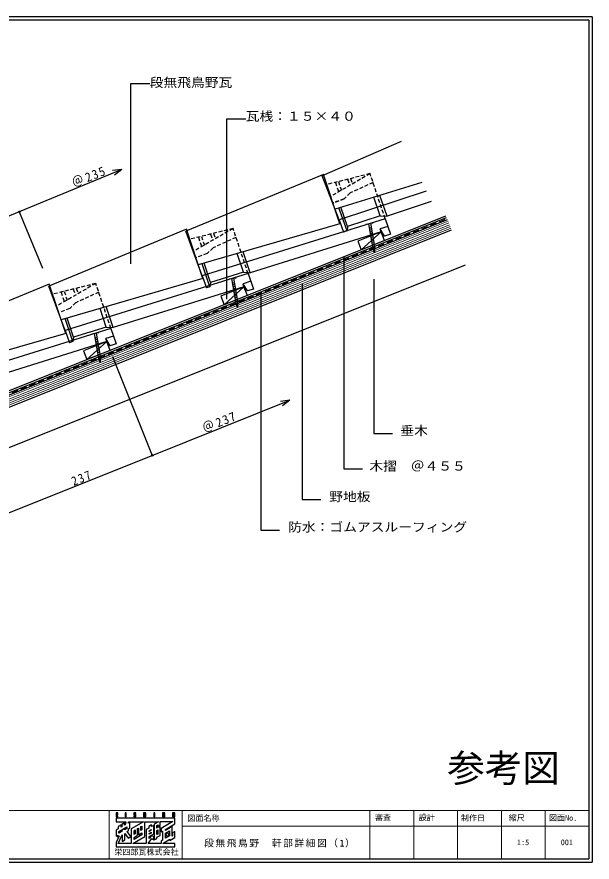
# Model space of a CAD drawing. Units: millimetres, scale not verified. Extents: x -1898 to 2142, y -2692 to 1538.
# Drawn here: x -827 to 92, y 188 to 1538 of the extents above; entities that cross this region are included whole.
import ezdxf
from ezdxf.enums import TextEntityAlignment as Align

# ---------------------------------------------------------------- set-up
doc = ezdxf.new("R2010")
doc.units = ezdxf.units.MM
doc.header["$LTSCALE"] = 5
doc.header["$PDMODE"] = 32
doc.header["$PDSIZE"] = 2.5
doc.linetypes.add('DASHED1', pattern=[1.8, 1.2, -0.6])
doc.linetypes.add('DASHED2', pattern=[3, 2, -1])
for name, color, linetype, lineweight in [('0-0', 7, 'Continuous', 25), ('0-A', 7, 'Continuous', 25), ('0-D', 7, 'Continuous', 25)]:
    doc.layers.add(name, color=color, linetype=linetype, lineweight=lineweight)
doc.layers.add('0-4', color=4, linetype='Continuous')
doc.styles.add('ＭＳ ゴシック', font='')
doc.styles.get('ＭＳ ゴシック').set_extended_font_data('MS Gothic')

msp = doc.modelspace()

# ---------------------------------------------------------------- linework, layer by layer
at = {"layer": '0-0'}
for p, q in [((91.806, 1538.147), (-1898.193, 1538.147)), ((91.806, 1538.147), (91.806, 188.147)), ((-592.477, 264.807), (-593.204, 264.807)), ((-592.477, 265.601), (-592.477, 264.807)), ((-576.205, 262.028), (-576.999, 262.028)), ((-576.205, 265.601), (-576.205, 262.028)), ((-660.739, 247.63), (-665.436, 245.03)), ((-660.739, 243.928), (-660.739, 247.63)), ((-659.747, 244.566), (-660.739, 243.928)), ((-655.249, 247.176), (-655.249, 250.916)), ((-654.253, 247.719), (-655.249, 247.176)), ((-652.934, 252.702), (-654.253, 247.719)), ((-628.923, 238.872), (-628.923, 244.831)), ((-622.573, 229.154), (-622.573, 252.702)), ((-612.122, 247.497), (-616.289, 245.095)), ((-612.122, 244.794), (-612.122, 247.497)), ((-608.55, 246.815), (-612.122, 244.794)), ((-601.651, 247.633), (-603.788, 242.242)), ((-603.788, 246.367), (-601.651, 247.633)), ((-603.788, 242.242), (-603.788, 246.367)), ((-600.929, 243.464), (-598.43, 247.212)), ((-598.43, 244.963), (-600.929, 243.464)), ((-598.43, 247.212), (-598.43, 252.768)), ((-663.65, 230.014), (-668.809, 219.431)), ((-666.031, 228.36), (-663.65, 230.014)), ((-659.35, 237.076), (-664.179, 234.236)), ((-664.179, 234.236), (-664.179, 236.893)), ((-654.853, 241.563), (-659.35, 238.905)), ((-659.35, 238.905), (-659.35, 237.076)), ((-651.347, 241.854), (-654.853, 239.723)), ((-654.853, 239.723), (-654.853, 241.563)), ((-640.036, 232.319), (-640.036, 238.348)), ((-638.184, 233.387), (-640.036, 232.319)), ((-627.336, 231.866), (-640.036, 224.353)), ((-640.036, 227.633), (-634.414, 231.006)), ((-632.826, 242.516), (-632.694, 231.998)), ((-627.336, 239.737), (-628.923, 238.872)), ((-612.386, 239.01), (-615.826, 236.904)), ((-615.826, 236.904), (-615.826, 238.216)), ((-612.386, 234.578), (-615.826, 232.514)), ((-615.826, 232.514), (-615.826, 233.784)), ((-612.35, 230.659), (-615.826, 225.871)), ((-608.55, 228.691), (-612.35, 230.659)), ((-603.722, 232.127), (-603.722, 238.811)), ((-602.134, 232.963), (-603.722, 232.127)), ((-596.71, 241.921), (-596.71, 236.364)), ((-583.15, 230.345), (-589.959, 226.108)), ((-587.318, 229.286), (-583.812, 231.271)), ((-583.15, 238.265), (-583.15, 230.345)), ((-659.152, 220.886), (-654.654, 223.532)), ((-641.761, 218.042), (-622.573, 229.154)), ((-620.523, 218.042), (-641.761, 218.042)), ((-640.036, 224.353), (-640.036, 227.633)), ((-617.501, 218.042), (-611.791, 225.583)), ((-596.644, 218.042), (-617.501, 218.042)), ((-615.826, 225.871), (-615.826, 229.154)), ((-611.791, 225.583), (-608.616, 223.532)), ((-608.55, 223.532), (-608.55, 228.691)), ((-574.948, 218.042), (-593.948, 218.042)), ((-1898.193, 188.147), (91.806, 188.147))]:
    msp.add_line(p, q, dxfattribs=at)
at = {"layer": '0-0', "color": 2}
for p, q in [((86.806, 1533.147), (-1893.194, 1533.147)), ((86.806, 1533.147), (86.806, 193.147)), ((-1893.194, 193.147), (86.806, 193.147))]:
    msp.add_line(p, q, dxfattribs=at)
at = {"layer": '0-0', "color": 4, "lineweight": 9}
for p, q in [((-1893.194, 270.507), (86.806, 270.507)), ((-679.536, 193.147), (-679.536, 270.507)), ((-562.972, 270.507), (-562.972, 193.147)), ((-263.194, 270.507), (-263.194, 193.147)), ((-193.194, 270.507), (-193.194, 193.147)), ((-123.194, 270.507), (-123.194, 193.147)), ((-53.194, 270.507), (-53.194, 193.147)), ((16.806, 270.507), (16.806, 193.147)), ((-562.972, 245.498), (86.806, 245.498))]:
    msp.add_line(p, q, dxfattribs=at)
at = {"layer": '0-0'}
for points in [[(-668.809, 267.056), (-668.809, 260.639), (-665.766, 260.639), (-665.766, 262.028), (-667.354, 262.028), (-667.354, 263.55), (-665.766, 263.55), (-665.766, 264.939), (-667.354, 264.939), (-667.354, 265.601), (-665.766, 265.601), (-665.766, 267.056)], [(-653.926, 267.056), (-653.926, 260.639), (-652.405, 260.639), (-652.405, 267.056)], [(-640.168, 267.056), (-640.168, 263.55), (-638.647, 263.55), (-638.647, 262.028), (-640.168, 262.028), (-640.168, 260.639), (-637.191, 260.639), (-637.191, 264.939), (-638.647, 264.939), (-638.647, 265.601), (-637.191, 265.601), (-637.191, 267.056)], [(-624.822, 267.056), (-624.822, 260.639), (-623.367, 260.639), (-623.367, 263.55), (-622.573, 263.55), (-622.573, 260.639), (-621.118, 260.639), (-621.118, 267.056), (-622.573, 267.056), (-622.573, 265.005), (-623.367, 265.005), (-623.367, 267.056)], [(-608.285, 267.056), (-608.285, 260.639), (-606.765, 260.639), (-606.765, 267.056)], [(-594.726, 267.056), (-594.726, 260.639), (-593.204, 260.639), (-593.204, 263.55), (-592.477, 263.55), (-592.477, 260.639), (-591.022, 260.639), (-591.022, 263.55), (-591.749, 264.278), (-591.022, 265.005), (-591.022, 267.056)], [(-578.454, 267.056), (-578.454, 260.639), (-574.948, 260.639), (-574.948, 267.056)]]:
    msp.add_lwpolyline(points, close=True, dxfattribs=at)
for points in [[(-668.809, 258.06), (-668.809, 252.702), (-652.934, 252.702)], [(-589.897, 240.267), (-574.948, 249.064), (-574.948, 258.06), (-668.809, 258.06)], [(-593.204, 264.807), (-593.204, 265.601), (-592.477, 265.601)], [(-576.999, 262.028), (-576.999, 265.601), (-576.205, 265.601)], [(-665.436, 245.03), (-665.436, 241.193), (-668.809, 239.208), (-668.809, 229.617)], [(-664.179, 236.893), (-651.347, 244.34), (-651.347, 241.854)], [(-655.249, 250.916), (-659.747, 248.337), (-659.747, 244.566)], [(-646.849, 242.582), (-646.849, 252.125), (-649.59, 250.571), (-648.999, 252.702), (-625.021, 252.702)], [(-625.021, 252.702), (-644.467, 241.325), (-644.467, 218.042)], [(-628.923, 244.831), (-627.336, 245.797), (-627.336, 239.737)], [(-622.573, 252.702), (-601.185, 252.702), (-607.69, 248.865)], [(-616.289, 245.095), (-616.289, 242.384), (-620.523, 240.002), (-620.523, 218.042)], [(-615.826, 229.154), (-608.55, 233.387), (-608.55, 246.815)], [(-607.69, 248.865), (-607.69, 223.532), (-603.722, 225.847), (-603.722, 227.765), (-598.43, 230.742), (-598.43, 244.963)], [(-598.43, 252.768), (-578.068, 252.768), (-596.71, 241.921)], [(-579.247, 245.161), (-589.897, 238.665), (-589.897, 240.267)], [(-583.084, 222.804), (-574.948, 227.5), (-574.948, 236.761), (-578.322, 234.777), (-578.322, 230.279), (-578.52, 230.08), (-579.049, 229.816), (-579.181, 235.041), (-579.247, 245.161)], [(-668.809, 229.617), (-666.428, 230.978), (-666.428, 228.162), (-666.031, 228.36)], [(-644.467, 218.042), (-665.309, 218.042), (-659.152, 231.519), (-659.152, 220.886)], [(-654.654, 223.532), (-654.654, 234.018), (-649.384, 226.577), (-645.353, 228.953), (-651.082, 236.959)], [(-651.082, 236.959), (-648.767, 238.348), (-648.767, 241.391), (-646.849, 242.582)], [(-640.036, 238.348), (-638.184, 239.488), (-638.184, 233.387)], [(-634.414, 231.006), (-634.414, 241.609), (-632.826, 242.516)], [(-632.694, 231.998), (-632.694, 231.933), (-627.402, 234.975), (-627.336, 234.909), (-627.336, 231.866)], [(-615.826, 238.216), (-612.386, 240.307), (-612.386, 239.01)], [(-615.826, 233.784), (-612.386, 235.876), (-612.386, 234.578)], [(-603.722, 238.811), (-602.134, 239.778), (-602.134, 232.963)], [(-596.71, 236.364), (-594.594, 237.593), (-594.594, 223.267)], [(-589.959, 226.108), (-589.896, 234.399), (-583.15, 238.265)], [(-583.812, 231.271), (-585.913, 234.931), (-589.579, 232.813), (-587.318, 229.286)], [(-668.809, 219.431), (-668.809, 212.75), (-574.948, 212.75), (-574.948, 218.042)], [(-594.594, 223.267), (-596.644, 222.011), (-596.644, 218.042)], [(-593.948, 218.042), (-583.084, 225.006), (-583.084, 222.804)]]:
    msp.add_lwpolyline(points, dxfattribs=at)
at = {"layer": '0-A', "color": 6}
for p, q in [((-645.008, 1143.816), (-645.008, 1431.752)), ((-645.008, 1431.752), (-615.008, 1431.752)), ((-491.599, 1087.173), (-491.599, 1375.391)), ((-491.599, 1375.391), (-461.599, 1375.391)), ((-659.461, 1294.439), (-674.356, 1292.662)), ((-659.461, 1294.439), (-671.472, 1285.453)), ((-823.3, 1226.801), (-786.159, 1136.837)), ((-305.051, 1154.737), (-305.051, 816.369)), ((-371.348, 1112.079), (-371.348, 767.26)), ((-257.131, 1119.034), (-257.131, 872.965)), ((-437.644, 1096.87), (-437.644, 718.152)), ((-674.24, 995.945), (-610.963, 837.752)), ((-390.914, 925.77), (-405.808, 923.994)), ((-257.131, 872.965), (-227.131, 872.965)), ((-305.051, 816.369), (-275.051, 816.369)), ((-371.348, 767.26), (-341.348, 767.26)), ((-437.644, 718.152), (-407.644, 718.152))]:
    msp.add_line(p, q, dxfattribs=at)
at = {"layer": '0-A'}
for p, q in [((-213.11, 1339.184), (-339.592, 1284.504)), ((-337.359, 1286.557), (-557.223, 1195.789)), ((-312.095, 1213.765), (-339.592, 1284.504)), ((-310.968, 1207.842), (-337.359, 1286.557)), ((-180.439, 1273.832), (-318.847, 1231.138)), ((-246.651, 1220.623), (-257.108, 1250.185)), ((-235.816, 1219.984), (-247.543, 1253.134)), ((-299.568, 1196.402), (-312.569, 1233.056)), ((-298.862, 1203.378), (-309.514, 1234.01)), ((-310.968, 1207.842), (-537.364, 1142.082)), ((-269.452, 1207.158), (-258.118, 1209.104)), ((-265.51, 1207.834), (-259.186, 1170.983)), ((-264.326, 1200.936), (-260.876, 1201.528)), ((-234.322, 1203.461), (-246.896, 1199.539)), ((-556.295, 1198.984), (-776.159, 1108.217)), ((-530.901, 1124.603), (-557.223, 1195.789)), ((-529.903, 1120.269), (-556.295, 1198.984)), ((-263.819, 1197.979), (-260.368, 1198.571)), ((-263.311, 1195.022), (-259.861, 1195.614)), ((-262.804, 1192.065), (-259.354, 1192.657)), ((-262.296, 1189.108), (-258.846, 1189.701)), ((-245.408, 1194.765), (-246.896, 1199.539)), ((-239.996, 1188.072), (-246.896, 1199.539)), ((-239.837, 1180.837), (-276.976, 1165.982)), ((-261.789, 1186.152), (-258.339, 1186.744)), ((-261.281, 1183.195), (-257.831, 1183.787)), ((-260.774, 1180.238), (-257.324, 1180.83)), ((-260.266, 1177.281), (-256.816, 1177.874)), ((-259.759, 1174.325), (-256.309, 1174.917)), ((-454.529, 1129.562), (-465.708, 1162.899)), ((-259.251, 1171.368), (-255.801, 1171.96)), ((-255.769, 1161.423), (-259.186, 1170.983)), ((-258.161, 1168.115), (-255.745, 1168.529)), ((-257.135, 1165.247), (-255.755, 1165.484)), ((-465.352, 1130.379), (-475.318, 1160.108)), ((-518.664, 1107.034), (-531.057, 1143.9)), ((-517.87, 1114.001), (-528.178, 1144.753)), ((-488.388, 1119.585), (-477.054, 1121.531)), ((-775.6, 1111.26), (-995.464, 1020.493)), ((-749.836, 1037.03), (-776.159, 1108.217)), ((-749.209, 1032.545), (-775.6, 1111.26)), ((-529.903, 1120.269), (-756.299, 1054.509)), ((-484.445, 1120.261), (-478.121, 1083.41)), ((-483.262, 1113.363), (-479.811, 1113.955)), ((-482.754, 1110.406), (-479.304, 1110.998)), ((-482.247, 1107.449), (-478.797, 1108.041)), ((-453.257, 1115.888), (-465.831, 1111.966)), ((-464.343, 1107.192), (-465.831, 1111.966)), ((-458.931, 1100.499), (-465.831, 1111.966)), ((-481.739, 1104.492), (-478.289, 1105.085)), ((-481.231, 1101.535), (-477.781, 1102.128)), ((-480.724, 1098.579), (-477.274, 1099.171)), ((-480.216, 1095.622), (-476.767, 1096.215)), ((-458.772, 1093.264), (-495.912, 1078.409)), ((-479.709, 1092.666), (-476.259, 1093.257)), ((-479.201, 1089.709), (-475.752, 1090.301)), ((-478.694, 1086.752), (-475.244, 1087.344)), ((-478.187, 1083.795), (-474.736, 1084.387)), ((-474.705, 1073.85), (-478.121, 1083.41)), ((-477.096, 1080.543), (-474.681, 1080.957)), ((-684.288, 1042.806), (-694.253, 1072.535)), ((-673.464, 1041.989), (-684.643, 1075.326)), ((-476.071, 1077.675), (-474.691, 1077.911)), ((-737.599, 1019.461), (-749.992, 1056.327)), ((-736.805, 1026.428), (-747.114, 1057.18)), ((-749.209, 1032.545), (-975.605, 966.785)), ((-707.693, 1031.861), (-696.359, 1033.807)), ((-703.751, 1032.537), (-697.427, 995.686)), ((-702.567, 1025.639), (-699.117, 1026.231)), ((-672.563, 1028.164), (-685.137, 1024.242)), ((-702.06, 1022.682), (-698.609, 1023.274)), ((-701.552, 1019.725), (-698.102, 1020.317)), ((-701.045, 1016.768), (-697.595, 1017.361)), ((-700.537, 1013.811), (-697.087, 1014.404)), ((-683.649, 1019.468), (-685.137, 1024.242)), ((-678.237, 1012.775), (-685.137, 1024.242)), ((-678.078, 1005.54), (-715.217, 990.685)), ((-700.03, 1010.855), (-696.58, 1011.447)), ((-699.522, 1007.898), (-696.072, 1008.491)), ((-699.015, 1004.941), (-695.565, 1005.533)), ((-698.507, 1001.985), (-695.057, 1002.577)), ((-698, 999.028), (-694.55, 999.62)), ((-697.492, 996.071), (-694.042, 996.663)), ((-694.01, 986.126), (-697.427, 995.686)), ((-696.402, 992.818), (-693.986, 993.232)), ((-695.376, 989.95), (-693.996, 990.187))]:
    msp.add_line(p, q, dxfattribs=at)
at = {"layer": '0-A', "linetype": 'DASHED1'}
for p, q in [((-262.883, 1287.78), (-331.955, 1270.433)), ((-262.883, 1287.78), (-325.594, 1251.466)), ((-238.717, 1215.705), (-262.883, 1287.78)), ((-318.256, 1273.874), (-313.158, 1258.668)), ((-313.4, 1275.094), (-308.748, 1261.223)), ((-298.83, 1278.754), (-295.518, 1268.883)), ((-258.116, 1273.555), (-294.722, 1256.903)), ((-293.971, 1279.974), (-291.109, 1271.439)), ((-304.74, 1247.123), (-322.504, 1240.36)), ((-481.818, 1200.207), (-550.89, 1182.86)), ((-481.818, 1200.207), (-544.53, 1163.893)), ((-517.765, 1191.181), (-514.454, 1181.31)), ((-512.906, 1192.401), (-510.044, 1183.866)), ((-457.653, 1128.132), (-481.818, 1200.207)), ((-537.191, 1186.301), (-532.093, 1171.095)), ((-532.335, 1187.522), (-527.683, 1173.65)), ((-477.052, 1185.982), (-513.657, 1169.331)), ((-701.124, 1112.483), (-770.196, 1095.136)), ((-701.124, 1112.483), (-763.835, 1076.169)), ((-676.958, 1040.408), (-701.124, 1112.483)), ((-756.497, 1098.577), (-751.399, 1083.371)), ((-751.641, 1099.798), (-746.989, 1085.926)), ((-737.071, 1103.457), (-733.759, 1093.586)), ((-696.357, 1098.258), (-732.962, 1081.607)), ((-732.212, 1104.677), (-729.35, 1096.142))]:
    msp.add_line(p, q, dxfattribs=at)
at = {"layer": '0-A', "color": 2}
for p, q in [((-173.308, 1259.568), (-312.095, 1213.765)), ((-165.175, 1243.298), (-235.816, 1219.984)), ((-238.717, 1215.705), (-530.901, 1124.603)), ((-246.651, 1220.623), (-298.891, 1203.381)), ((-246.651, 1220.623), (-235.816, 1219.984)), ((-312.095, 1213.765), (-305.266, 1194.519)), ((-298.862, 1203.378), (-299.568, 1196.402)), ((-298.891, 1203.381), (-298.963, 1202.662)), ((-245.408, 1194.765), (-454.529, 1129.562)), ((-299.568, 1196.402), (-305.266, 1194.519)), ((-245.408, 1194.765), (-239.996, 1188.072)), ((-457.653, 1128.132), (-749.836, 1037.03)), ((-530.901, 1124.603), (-524.392, 1105.246)), ((-465.352, 1130.379), (-517.87, 1114.001)), ((-465.352, 1130.379), (-454.529, 1129.562)), ((-464.343, 1107.192), (-673.464, 1041.989)), ((-464.343, 1107.192), (-458.931, 1100.499)), ((-676.958, 1040.408), (-969.142, 949.306)), ((-684.288, 1042.806), (-736.805, 1026.428)), ((-684.288, 1042.806), (-673.464, 1041.989)), ((-749.836, 1037.03), (-743.327, 1017.673)), ((-683.649, 1019.468), (-892.77, 954.265)), ((-683.649, 1019.468), (-678.237, 1012.775))]:
    msp.add_line(p, q, dxfattribs=at)
at = {"layer": '0-A', "color": 3}
for p, q in [((-142.399, 1219.797), (-1379.449, 724.988)), ((-1377.219, 719.415), (-139.464, 1214.527)), ((-1370.534, 702.702), (-132.779, 1197.814)), ((-1287.581, 671.262), (-110.495, 1142.106))]:
    msp.add_line(p, q, dxfattribs=at)
at = {"layer": '0-A', "color": 6, "linetype": 'DASHED2'}
msp.add_line((-1377.791, 720.802), (-140.022, 1215.92), dxfattribs=at)
at = {"layer": '0-A', "color": 4, "lineweight": 9}
for p, q in [((-1376.105, 716.629), (-138.35, 1211.742)), ((-1374.991, 713.844), (-137.236, 1208.956)), ((-1373.877, 711.058), (-136.122, 1206.171)), ((-1372.763, 708.273), (-135.008, 1203.385)), ((-1371.649, 705.488), (-133.893, 1200.6))]:
    msp.add_line(p, q, dxfattribs=at)
at = {"layer": '0-A', "color": 6}
for points in [[(-659.461, 1294.439), (-823.3, 1226.801), (-1042.353, 1136.369)], [(-610.963, 837.752), (-390.914, 925.77), (-402.925, 916.785)], [(-1051.062, 661.714), (-831.013, 749.733), (-610.963, 837.752)]]:
    msp.add_lwpolyline(points, dxfattribs=at)
at = {"layer": '0-A', "linetype": 'DASHED1'}
for points in [[(-294.768, 1257.011), (-304.318, 1247.749), (-322.144, 1241.143)], [(-513.703, 1169.438), (-523.253, 1160.176), (-541.08, 1153.57)], [(-733.009, 1081.714), (-742.559, 1072.452), (-760.385, 1065.846)]]:
    msp.add_lwpolyline(points, dxfattribs=at)
at = {"layer": '0-A', "color": 3}
msp.add_lwpolyline([(-141.285, 1217.011), (-1378.335, 722.203), (-1379.449, 724.988)], dxfattribs=at)
at = {"layer": '0-A', "color": 2}
for points in [[(-238.717, 1215.705), (-230.451, 1191.048), (-239.996, 1188.072)], [(-457.653, 1128.132), (-449.386, 1103.475), (-458.931, 1100.499)], [(-517.841, 1113.998), (-518.664, 1107.034), (-524.392, 1105.246)], [(-676.958, 1040.408), (-668.692, 1015.751), (-678.237, 1012.775)], [(-736.776, 1026.425), (-737.599, 1019.461), (-743.327, 1017.673)]]:
    msp.add_lwpolyline(points, dxfattribs=at)
at = {"layer": '0-A'}
for points in [[(-262.06, 1208.427), (-255.736, 1171.576), (-255.769, 1161.423)], [(-245.408, 1194.765), (-282.547, 1179.909), (-276.976, 1165.982)], [(-239.837, 1180.837), (-245.408, 1194.765), (-276.976, 1165.982)], [(-480.995, 1120.854), (-474.671, 1084.003), (-474.705, 1073.85)], [(-464.343, 1107.192), (-501.483, 1092.336), (-495.912, 1078.409)], [(-458.772, 1093.264), (-464.343, 1107.192), (-495.912, 1078.409)], [(-700.301, 1033.13), (-693.977, 996.279), (-694.01, 986.126)], [(-683.649, 1019.468), (-720.788, 1004.612), (-715.217, 990.685)], [(-678.078, 1005.54), (-683.649, 1019.468), (-715.217, 990.685)]]:
    msp.add_lwpolyline(points, dxfattribs=at)
at = {"layer": '0-A', "color": 6}
for p in [(-823.3, 1226.801), (-610.963, 837.752)]:
    msp.add_point(p, dxfattribs=at)

# ---------------------------------------------------------------- texts
at = {"layer": '0-0', "color": 4, "style": 'ＭＳ ゴシック'}
for s, p in [('図面名称', (-554.775, 251.016)), ('審査', (-255.104, 252.121)), ('設計', (-185.104, 252.121)), ('制作日', (-117.721, 251.394)), ('縮尺', (-41.471, 251.394)), ('図面No.', (22.874, 251.394))]:
    msp.add_text(s, height=9.164, dxfattribs=at).set_placement(p, align=Align.BOTTOM_LEFT)
at = {"layer": '0-0', "style": 'ＭＳ ゴシック'}
msp.add_text('栄四郎瓦株式会社', height=9.164, dxfattribs=at).set_placement((-671.488, 196.938), align=Align.BOTTOM_LEFT)
at = {"layer": '0-4', "style": 'ＭＳ ゴシック'}
for s, p in [('1:5', (-28.282, 212.456)), ('001', (41.718, 212.456))]:
    msp.add_text(s, height=9.164, dxfattribs=at).set_placement(p, align=Align.BOTTOM_LEFT)
at = {"layer": '0-A', "color": 3, "style": 'ＭＳ ゴシック', "width": 1.1}
for s, p in [('段無飛鳥野瓦', (-615.008, 1421.752)), ('瓦桟：１５×４０', (-461.599, 1367.891)), ('垂木', (-214.554, 865.584)), ('木摺\u3000＠４５５', (-263.943, 809.002)), ('野地板', (-328.198, 760.092)), ('防水：ゴムアスルーフィング', (-393.891, 711.661))]:
    msp.add_text(s, height=14.66, dxfattribs=at).set_placement(p, align=Align.BOTTOM_LEFT)
at = {"layer": '0-A', "style": 'ＭＳ ゴシック'}
msp.add_text('参考図', height=43.99, dxfattribs=at).set_placement((-139.66, 303.036), align=Align.BOTTOM_LEFT)
at = {"layer": '0-A', "color": 3, "char_height": 14.66, "attachment_point": 7, "style": 'ＭＳ ゴシック'}
for s, insert, rotation in [('\\T1.21;\\W0.95;＠235', (-735.412, 1264.314), 21.802), ('\\T1.21;\\W0.95;＠237', (-526.843, 872.476), 21.801), ('\\T1.27;\\W0.9;237', (-736.447, 788.636), 21.801)]:
    msp.add_mtext(s, dxfattribs=dict(at, insert=insert, rotation=rotation))
at = {"layer": '0-D', "insert": (-527.813, 211.539), "char_height": 11, "attachment_point": 7, "style": 'ＭＳ ゴシック'}
msp.add_mtext('\\T1.17;段無飛鳥野\u3000軒部詳細図（1）', dxfattribs=at)

doc.saveas('drawing.dxf')
